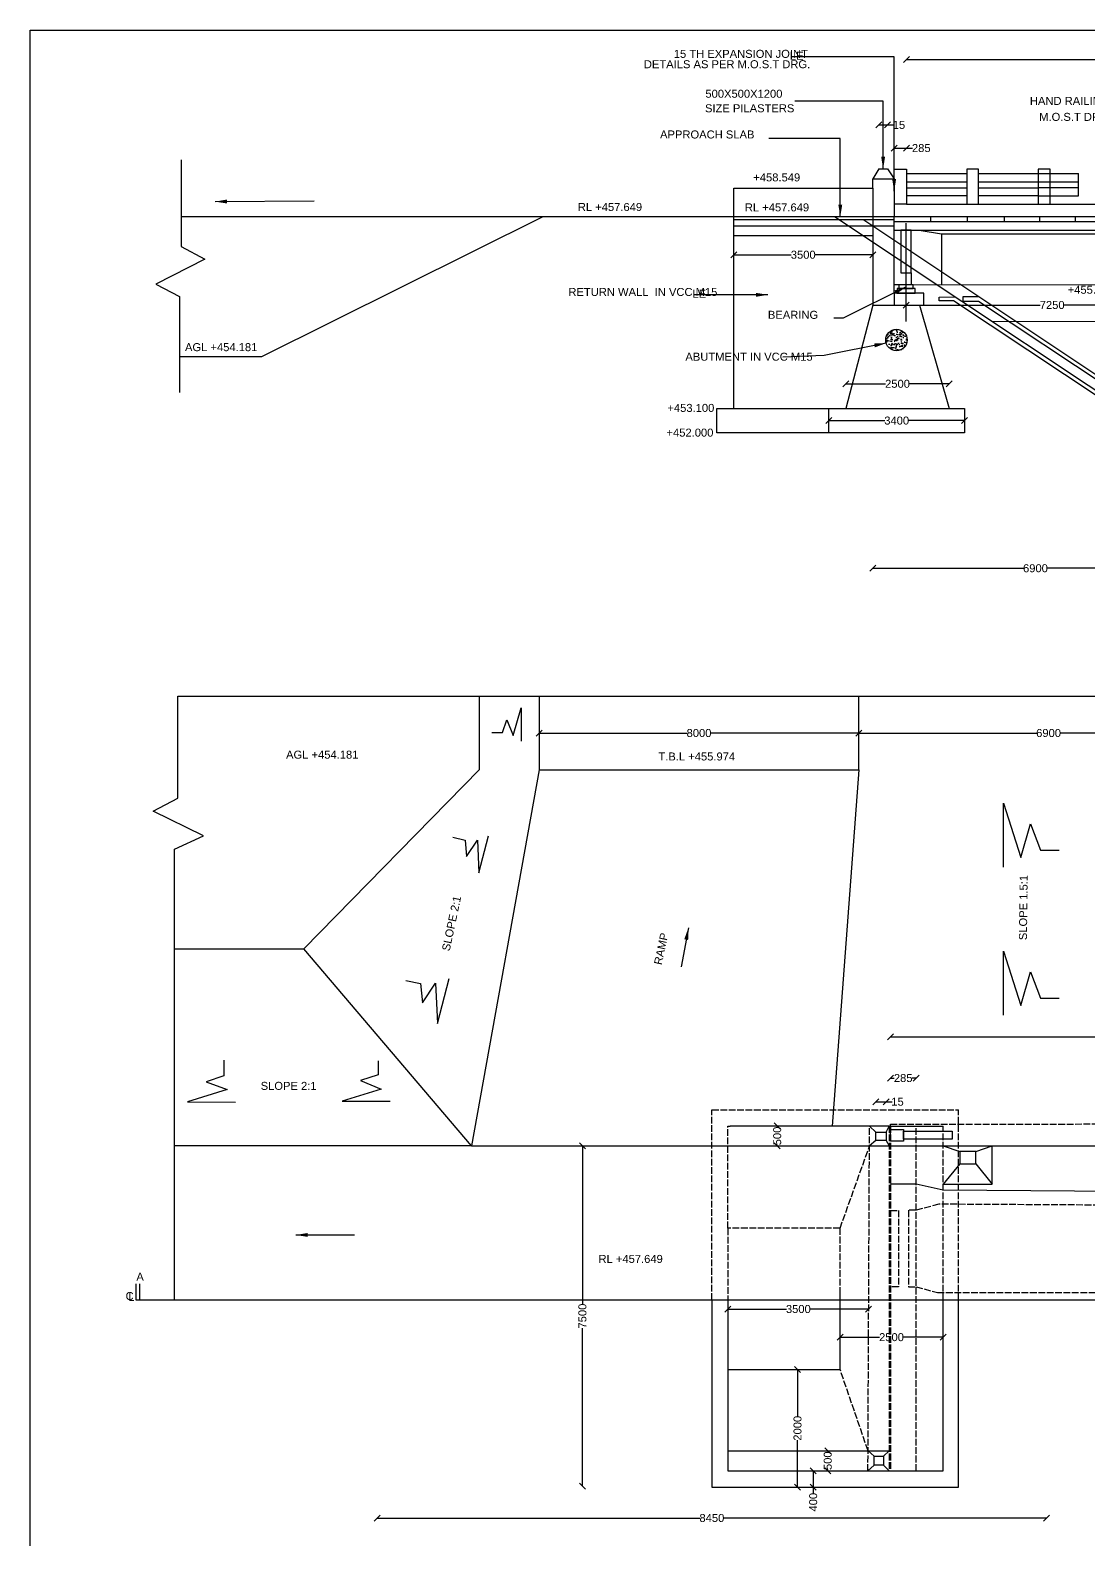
# Model space of a CAD drawing. Header units: millimetres. Extents: x -38937 to 3874, y 32121 to 62298.
# Drawn here: x -38937 to -25700, y 43430 to 62298 of the extents above; entities that cross this region are included whole.
import ezdxf

# ---------------------------------------------------------------- set-up
doc = ezdxf.new("R2010")
doc.units = ezdxf.units.MM
doc.header["$MEASUREMENT"] = 0
doc.linetypes.add('ACAD_ISO02W100', pattern=[15, 12, -3])
doc.layers.add('DRAWING', color=2, linetype='Continuous')
doc.layers.add('TEXT', color=7, linetype='Continuous')
doc.styles.get("Standard").update_dxf_attribs({"font": 'arial.ttf', "height": 100})
doc.dimstyles.new('ISO-25', dxfattribs={"dimtxt": 200, "dimasz": 120, "dimexe": 1.25, "dimexo": 0.625, "dimtad": 1, "dimtih": 1, "dimtoh": 1, "dimdec": 0, "dimtxsty": 'Standard', "dimblk": 'OBLIQUE', "dimcen": 2.5, "dimdle": 1.25, "dimclrd": 6, "dimclrt": 256, "dimadec": 0, "dimazin": 0, "dimtfac": 1, "dimtdec": 0, "dimtmove": 0, "dimatfit": 3, "dimfxl": 1, "dimarcsym": 0})
doc.dimstyles.get("Standard").update_dxf_attribs({"dimtxt": 75, "dimasz": 75, "dimexe": 0.18, "dimexo": 0.0625, "dimgap": 0.09, "dimtad": 0, "dimdec": 0, "dimzin": 0, "dimdsep": 46, "dimtxsty": 'Standard', "dimblk": 'OBLIQUE', "dimcen": 0, "dimse1": 1, "dimse2": 1, "dimadec": 0, "dimazin": 0, "dimtfac": 1, "dimtdec": 0, "dimtofl": 0, "dimtmove": 0, "dimatfit": 3, "dimldrblk": 'OBLIQUE', "dimfxl": 1, "dimtolj": 1, "dimtzin": 0, "dimarcsym": 0})

# ---------------------------------------------------------------- blocks, each defined once
blk = doc.blocks.new('_Oblique')
at = {"color": 0, "linetype": 'ByBlock', "lineweight": -2}
blk.add_line((-0.5, -0.5), (0.5, 0.5), dxfattribs=at)
blk = doc.blocks.new('*D54')
at = {"layer": 'Defpoints', "color": 0, "transparency": 16777216}
for p in [(-20549, 61930), (-27981, 60124), (-20549, 60124)]:
    blk.add_point(p, dxfattribs=at)
at = {"layer": 'TEXT', "color": 0, "lineweight": -2, "transparency": 16777216}
for p, q in [((-27981, 61930), (-24449, 61930)), ((-20549, 61930), (-24082, 61930))]:
    blk.add_line(p, q, dxfattribs=at)
at = {"layer": 'TEXT', "color": 0, "lineweight": -2, "transparency": 16777216, "xscale": 75, "yscale": 75, "zscale": 75, "rotation": 180}
blk.add_blockref('_Oblique', (-27981, 61930), dxfattribs=at)
at = {"layer": 'TEXT', "color": 0, "lineweight": -2, "transparency": 16777216, "xscale": 75, "yscale": 75, "zscale": 75}
blk.add_blockref('_Oblique', (-20549, 61930), dxfattribs=at)
at = {"layer": 'TEXT', "color": 0, "transparency": 16777216, "insert": (-24265, 61930), "char_height": 100, "attachment_point": 5}
blk.add_mtext('\\A1;14500', dxfattribs=at)
blk = doc.blocks.new('*D58')
at = {"layer": 'Defpoints', "color": 0, "transparency": 16777216}
for p in [(-30140, 59486), (-28401, 59491), (-28401, 59486)]:
    blk.add_point(p, dxfattribs=at)
at = {"layer": 'TEXT', "color": 0, "lineweight": -2, "transparency": 16777216}
for p, q in [((-30140, 59491), (-29420, 59491)), ((-28401, 59491), (-29122, 59491))]:
    blk.add_line(p, q, dxfattribs=at)
at = {"layer": 'TEXT', "color": 0, "lineweight": -2, "transparency": 16777216, "xscale": 75, "yscale": 75, "zscale": 75, "rotation": 180}
blk.add_blockref('_Oblique', (-30140, 59491), dxfattribs=at)
at = {"layer": 'TEXT', "color": 0, "lineweight": -2, "transparency": 16777216, "xscale": 75, "yscale": 75, "zscale": 75}
blk.add_blockref('_Oblique', (-28401, 59491), dxfattribs=at)
at = {"layer": 'TEXT', "color": 0, "transparency": 16777216, "insert": (-29271, 59491), "char_height": 100, "attachment_point": 5}
blk.add_mtext('\\A1;3500', dxfattribs=at)
blk = doc.blocks.new('*D59')
at = {"layer": 'Defpoints', "color": 0, "transparency": 16777216}
for p in [(-27983, 58912), (-24333, 59009), (-24333, 58863)]:
    blk.add_point(p, dxfattribs=at)
at = {"layer": 'TEXT', "color": 0, "lineweight": -2, "transparency": 16777216}
for p, q in [((-27983, 58863), (-26307, 58863)), ((-24333, 58863), (-26009, 58863))]:
    blk.add_line(p, q, dxfattribs=at)
at = {"layer": 'TEXT', "color": 0, "lineweight": -2, "transparency": 16777216, "xscale": 75, "yscale": 75, "zscale": 75, "rotation": 180}
blk.add_blockref('_Oblique', (-27983, 58863), dxfattribs=at)
at = {"layer": 'TEXT', "color": 0, "lineweight": -2, "transparency": 16777216, "xscale": 75, "yscale": 75, "zscale": 75}
blk.add_blockref('_Oblique', (-24333, 58863), dxfattribs=at)
at = {"layer": 'TEXT', "color": 0, "transparency": 16777216, "insert": (-26158, 58863), "char_height": 100, "attachment_point": 5}
blk.add_mtext('\\A1;7250', dxfattribs=at)
blk = doc.blocks.new('*D68')
at = {"layer": 'Defpoints', "color": 0, "transparency": 16777216}
for p in [(-28949, 57418), (-27254, 57418), (-27254, 57418)]:
    blk.add_point(p, dxfattribs=at)
at = {"layer": 'TEXT', "color": 0, "lineweight": -2, "transparency": 16777216}
for p, q in [((-28949, 57418), (-28251, 57418)), ((-27254, 57418), (-27952, 57418))]:
    blk.add_line(p, q, dxfattribs=at)
at = {"layer": 'TEXT', "color": 0, "lineweight": -2, "transparency": 16777216, "xscale": 75, "yscale": 75, "zscale": 75, "rotation": 180}
blk.add_blockref('_Oblique', (-28949, 57418), dxfattribs=at)
at = {"layer": 'TEXT', "color": 0, "lineweight": -2, "transparency": 16777216, "xscale": 75, "yscale": 75, "zscale": 75}
blk.add_blockref('_Oblique', (-27254, 57418), dxfattribs=at)
at = {"layer": 'TEXT', "color": 0, "transparency": 16777216, "insert": (-28102, 57418), "char_height": 100, "attachment_point": 5}
blk.add_mtext('\\A1;3400', dxfattribs=at)
blk = doc.blocks.new('*D69')
at = {"layer": 'Defpoints', "color": 0, "transparency": 16777216}
for p in [(-27447, 57878), (-28738, 57570), (-27447, 57570)]:
    blk.add_point(p, dxfattribs=at)
at = {"layer": 'TEXT', "color": 0, "lineweight": -2, "transparency": 16777216}
for p, q in [((-28738, 57878), (-28242, 57878)), ((-27447, 57878), (-27942, 57878))]:
    blk.add_line(p, q, dxfattribs=at)
at = {"layer": 'TEXT', "color": 0, "lineweight": -2, "transparency": 16777216, "xscale": 75, "yscale": 75, "zscale": 75, "rotation": 180}
blk.add_blockref('_Oblique', (-28738, 57878), dxfattribs=at)
at = {"layer": 'TEXT', "color": 0, "lineweight": -2, "transparency": 16777216, "xscale": 75, "yscale": 75, "zscale": 75}
blk.add_blockref('_Oblique', (-27447, 57878), dxfattribs=at)
at = {"layer": 'TEXT', "color": 0, "transparency": 16777216, "insert": (-28092, 57878), "char_height": 100, "attachment_point": 5}
blk.add_mtext('\\A1;2500', dxfattribs=at)
blk = doc.blocks.new('*D70')
at = {"layer": 'Defpoints', "color": 0, "transparency": 16777216}
for p in [(-32573, 53513), (-28576, 53513), (-28576, 53513)]:
    blk.add_point(p, dxfattribs=at)
at = {"layer": 'TEXT', "color": 0, "lineweight": -2, "transparency": 16777216}
for p, q in [((-32573, 53513), (-30724, 53513)), ((-28576, 53513), (-30425, 53513))]:
    blk.add_line(p, q, dxfattribs=at)
at = {"layer": 'TEXT', "color": 0, "lineweight": -2, "transparency": 16777216, "xscale": 75, "yscale": 75, "zscale": 75, "rotation": 180}
blk.add_blockref('_Oblique', (-32573, 53513), dxfattribs=at)
at = {"layer": 'TEXT', "color": 0, "lineweight": -2, "transparency": 16777216, "xscale": 75, "yscale": 75, "zscale": 75}
blk.add_blockref('_Oblique', (-28576, 53513), dxfattribs=at)
at = {"layer": 'TEXT', "color": 0, "transparency": 16777216, "insert": (-30574, 53513), "char_height": 100, "attachment_point": 5}
blk.add_mtext('\\A1;8000', dxfattribs=at)
blk = doc.blocks.new('*D71')
at = {"layer": 'Defpoints', "color": 0, "transparency": 16777216}
for p in [(-28576, 53513), (-23830, 53513), (-23830, 53513)]:
    blk.add_point(p, dxfattribs=at)
at = {"layer": 'TEXT', "color": 0, "lineweight": -2, "transparency": 16777216}
for p, q in [((-28576, 53513), (-26352, 53513)), ((-23830, 53513), (-26053, 53513))]:
    blk.add_line(p, q, dxfattribs=at)
at = {"layer": 'TEXT', "color": 0, "lineweight": -2, "transparency": 16777216, "xscale": 75, "yscale": 75, "zscale": 75, "rotation": 180}
blk.add_blockref('_Oblique', (-28576, 53513), dxfattribs=at)
at = {"layer": 'TEXT', "color": 0, "lineweight": -2, "transparency": 16777216, "xscale": 75, "yscale": 75, "zscale": 75}
blk.add_blockref('_Oblique', (-23830, 53513), dxfattribs=at)
at = {"layer": 'TEXT', "color": 0, "transparency": 16777216, "insert": (-26203, 53513), "char_height": 100, "attachment_point": 5}
blk.add_mtext('\\A1;6900', dxfattribs=at)
blk = doc.blocks.new('*D75')
at = {"layer": 'Defpoints', "color": 0, "transparency": 16777216}
for p in [(-28181, 49716), (-28181, 48783), (-20900, 48783)]:
    blk.add_point(p, dxfattribs=at)
at = {"layer": 'TEXT', "color": 0, "lineweight": -2, "transparency": 16777216}
for p, q in [((-28181, 49716), (-24724, 49716)), ((-20900, 49716), (-24357, 49716))]:
    blk.add_line(p, q, dxfattribs=at)
at = {"layer": 'TEXT', "color": 0, "lineweight": -2, "transparency": 16777216, "xscale": 75, "yscale": 75, "zscale": 75, "rotation": 180}
blk.add_blockref('_Oblique', (-28181, 49716), dxfattribs=at)
at = {"layer": 'TEXT', "color": 0, "lineweight": -2, "transparency": 16777216, "xscale": 75, "yscale": 75, "zscale": 75}
blk.add_blockref('_Oblique', (-20900, 49716), dxfattribs=at)
at = {"layer": 'TEXT', "color": 0, "transparency": 16777216, "insert": (-24540, 49716), "char_height": 100, "attachment_point": 5}
blk.add_mtext('\\A1;14500', dxfattribs=at)
blk = doc.blocks.new('*D80')
at = {"layer": 'Defpoints', "color": 0, "transparency": 16777216}
for p in [(-32032, 48352), (-30412, 48352), (-30412, 44100)]:
    blk.add_point(p, dxfattribs=at)
at = {"layer": 'TEXT', "color": 0, "lineweight": -2, "transparency": 16777216}
for p, q in [((-32032, 48352), (-32032, 46375)), ((-32032, 44100), (-32032, 46077))]:
    blk.add_line(p, q, dxfattribs=at)
at = {"layer": 'TEXT', "color": 0, "lineweight": -2, "transparency": 16777216, "xscale": 75, "yscale": 75, "zscale": 75}
for p, rotation in [((-32032, 48352), 90), ((-32032, 44100), 270)]:
    blk.add_blockref('_Oblique', p, dxfattribs=dict(at, rotation=rotation))
at = {"layer": 'TEXT', "color": 0, "transparency": 16777216, "insert": (-32032, 46226), "char_height": 100, "attachment_point": 5, "rotation": 90}
blk.add_mtext('\\A1;7500', dxfattribs=at)
blk = doc.blocks.new('*D81')
at = {"layer": 'Defpoints', "color": 0, "transparency": 16777216}
for p in [(-29423, 45560), (-29423, 44087), (-29342, 44087)]:
    blk.add_point(p, dxfattribs=at)
at = {"layer": 'TEXT', "color": 0, "lineweight": -2, "transparency": 16777216}
for p, q in [((-29342, 45560), (-29342, 44974)), ((-29342, 44087), (-29342, 44674))]:
    blk.add_line(p, q, dxfattribs=at)
at = {"layer": 'TEXT', "color": 0, "lineweight": -2, "transparency": 16777216, "xscale": 75, "yscale": 75, "zscale": 75}
for p, rotation in [((-29342, 45560), 90), ((-29342, 44087), 270)]:
    blk.add_blockref('_Oblique', p, dxfattribs=dict(at, rotation=rotation))
at = {"layer": 'TEXT', "color": 0, "transparency": 16777216, "insert": (-29342, 44824), "char_height": 100, "attachment_point": 5, "rotation": 90}
blk.add_mtext('\\A1;2000', dxfattribs=at)
blk = doc.blocks.new('*D82')
at = {"layer": 'Defpoints', "color": 0, "transparency": 16777216}
for p in [(-29036, 44543), (-29036, 44292), (-28964, 44292)]:
    blk.add_point(p, dxfattribs=at)
at = {"layer": 'TEXT', "color": 0, "lineweight": -2, "transparency": 16777216}
for p, q in [((-28964, 44543), (-28964, 44528)), ((-28964, 44292), (-28964, 44307))]:
    blk.add_line(p, q, dxfattribs=at)
at = {"layer": 'TEXT', "color": 0, "lineweight": -2, "transparency": 16777216, "xscale": 75, "yscale": 75, "zscale": 75}
for p, rotation in [((-28964, 44543), 90), ((-28964, 44292), 270)]:
    blk.add_blockref('_Oblique', p, dxfattribs=dict(at, rotation=rotation))
at = {"layer": 'TEXT', "color": 0, "transparency": 16777216, "insert": (-28964, 44418), "char_height": 100, "attachment_point": 5, "rotation": 90}
blk.add_mtext('\\A1;500', dxfattribs=at)
blk = doc.blocks.new('*D83')
at = {"layer": 'Defpoints', "color": 0, "transparency": 16777216}
for p in [(-29146, 44292), (-29146, 44087), (-29146, 44087)]:
    blk.add_point(p, dxfattribs=at)
at = {"layer": 'TEXT', "color": 0, "lineweight": -2, "transparency": 16777216}
for p, q in [((-29146, 44292), (-29146, 44087)), ((-29146, 44087), (-29146, 44012))]:
    blk.add_line(p, q, dxfattribs=at)
at = {"layer": 'TEXT', "color": 0, "lineweight": -2, "transparency": 16777216, "xscale": 75, "yscale": 75, "zscale": 75}
for p, rotation in [((-29146, 44292), 90), ((-29146, 44087), 270)]:
    blk.add_blockref('_Oblique', p, dxfattribs=dict(at, rotation=rotation))
at = {"layer": 'TEXT', "color": 0, "transparency": 16777216, "insert": (-29146, 43900), "char_height": 100, "attachment_point": 5, "rotation": 90}
blk.add_mtext('\\A1;400', dxfattribs=at)
blk = doc.blocks.new('*D84')
at = {"layer": 'Defpoints', "color": 0, "transparency": 16777216}
for p in [(-28811, 45985), (-28811, 45962), (-27523, 45985)]:
    blk.add_point(p, dxfattribs=at)
at = {"layer": 'TEXT', "color": 0, "lineweight": -2, "transparency": 16777216}
for p, q in [((-28811, 45962), (-28317, 45962)), ((-27523, 45962), (-28017, 45962))]:
    blk.add_line(p, q, dxfattribs=at)
at = {"layer": 'TEXT', "color": 0, "lineweight": -2, "transparency": 16777216, "xscale": 75, "yscale": 75, "zscale": 75, "rotation": 180}
blk.add_blockref('_Oblique', (-28811, 45962), dxfattribs=at)
at = {"layer": 'TEXT', "color": 0, "lineweight": -2, "transparency": 16777216, "xscale": 75, "yscale": 75, "zscale": 75}
blk.add_blockref('_Oblique', (-27523, 45962), dxfattribs=at)
at = {"layer": 'TEXT', "color": 0, "transparency": 16777216, "insert": (-28167, 45962), "char_height": 100, "attachment_point": 5}
blk.add_mtext('\\A1;2500', dxfattribs=at)
blk = doc.blocks.new('*D85')
at = {"layer": 'Defpoints', "color": 0, "transparency": 16777216}
for p in [(-29596, 48602), (-29596, 48352), (-29596, 48352)]:
    blk.add_point(p, dxfattribs=at)
at = {"layer": 'TEXT', "color": 0, "lineweight": -2, "transparency": 16777216}
for p, q in [((-29596, 48602), (-29596, 48587)), ((-29596, 48352), (-29596, 48367))]:
    blk.add_line(p, q, dxfattribs=at)
at = {"layer": 'TEXT', "color": 0, "lineweight": -2, "transparency": 16777216, "xscale": 75, "yscale": 75, "zscale": 75}
for p, rotation in [((-29596, 48602), 90), ((-29596, 48352), 270)]:
    blk.add_blockref('_Oblique', p, dxfattribs=dict(at, rotation=rotation))
at = {"layer": 'TEXT', "color": 0, "transparency": 16777216, "insert": (-29596, 48477), "char_height": 100, "attachment_point": 5, "rotation": 90}
blk.add_mtext('\\A1;500', dxfattribs=at)
blk = doc.blocks.new('*D86')
at = {"layer": 'Defpoints', "color": 0, "transparency": 16777216}
for p in [(-27860, 49201), (-28181, 48623), (-27860, 48623)]:
    blk.add_point(p, dxfattribs=at)
at = {"layer": 'TEXT', "color": 0, "lineweight": -2, "transparency": 16777216}
for p, q in [((-28181, 49201), (-28133, 49201)), ((-27860, 49201), (-27909, 49201))]:
    blk.add_line(p, q, dxfattribs=at)
at = {"layer": 'TEXT', "color": 0, "lineweight": -2, "transparency": 16777216, "xscale": 75, "yscale": 75, "zscale": 75, "rotation": 180}
blk.add_blockref('_Oblique', (-28181, 49201), dxfattribs=at)
at = {"layer": 'TEXT', "color": 0, "lineweight": -2, "transparency": 16777216, "xscale": 75, "yscale": 75, "zscale": 75}
blk.add_blockref('_Oblique', (-27860, 49201), dxfattribs=at)
at = {"layer": 'TEXT', "color": 0, "transparency": 16777216, "insert": (-28021, 49201), "char_height": 100, "attachment_point": 5}
blk.add_mtext('\\A1;285', dxfattribs=at)
blk = doc.blocks.new('*D87')
at = {"layer": 'Defpoints', "color": 0, "transparency": 16777216}
for p in [(-28234, 48905), (-28362, 48526), (-28234, 48526)]:
    blk.add_point(p, dxfattribs=at)
at = {"layer": 'TEXT', "color": 0, "lineweight": -2, "transparency": 16777216}
for p, q in [((-28362, 48905), (-28234, 48905)), ((-28234, 48905), (-28159, 48905))]:
    blk.add_line(p, q, dxfattribs=at)
at = {"layer": 'TEXT', "color": 0, "lineweight": -2, "transparency": 16777216, "xscale": 75, "yscale": 75, "zscale": 75, "rotation": 180}
blk.add_blockref('_Oblique', (-28362, 48905), dxfattribs=at)
at = {"layer": 'TEXT', "color": 0, "lineweight": -2, "transparency": 16777216, "xscale": 75, "yscale": 75, "zscale": 75}
blk.add_blockref('_Oblique', (-28234, 48905), dxfattribs=at)
at = {"layer": 'TEXT', "color": 0, "transparency": 16777216, "insert": (-28092, 48905), "char_height": 100, "attachment_point": 5}
blk.add_mtext('\\A1;15', dxfattribs=at)
blk = doc.blocks.new('*D100')
at = {"layer": 'Defpoints', "color": 0, "transparency": 16777216}
for p in [(-30212, 46322), (-28453, 46314), (-28453, 46314)]:
    blk.add_point(p, dxfattribs=at)
at = {"layer": 'TEXT', "color": 0, "lineweight": -2, "transparency": 16777216}
for p, q in [((-30212, 46314), (-29482, 46314)), ((-28453, 46314), (-29183, 46314))]:
    blk.add_line(p, q, dxfattribs=at)
at = {"layer": 'TEXT', "color": 0, "lineweight": -2, "transparency": 16777216, "xscale": 75, "yscale": 75, "zscale": 75, "rotation": 180}
blk.add_blockref('_Oblique', (-30212, 46314), dxfattribs=at)
at = {"layer": 'TEXT', "color": 0, "lineweight": -2, "transparency": 16777216, "xscale": 75, "yscale": 75, "zscale": 75}
blk.add_blockref('_Oblique', (-28453, 46314), dxfattribs=at)
at = {"layer": 'TEXT', "color": 0, "transparency": 16777216, "insert": (-29332, 46314), "char_height": 100, "attachment_point": 5}
blk.add_mtext('\\A1;3500', dxfattribs=at)
blk = doc.blocks.new('*D101')
at = {"layer": 'Defpoints', "color": 0, "transparency": 16777216}
for p in [(-26229, 43702), (-34597, 43117), (-26229, 43117)]:
    blk.add_point(p, dxfattribs=at)
at = {"layer": 'TEXT', "color": 0, "lineweight": -2, "transparency": 16777216}
for p, q in [((-34597, 43702), (-30563, 43702)), ((-26229, 43702), (-30264, 43702))]:
    blk.add_line(p, q, dxfattribs=at)
at = {"layer": 'TEXT', "color": 0, "lineweight": -2, "transparency": 16777216, "xscale": 75, "yscale": 75, "zscale": 75, "rotation": 180}
blk.add_blockref('_Oblique', (-34597, 43702), dxfattribs=at)
at = {"layer": 'TEXT', "color": 0, "lineweight": -2, "transparency": 16777216, "xscale": 75, "yscale": 75, "zscale": 75}
blk.add_blockref('_Oblique', (-26229, 43702), dxfattribs=at)
at = {"layer": 'TEXT', "color": 0, "transparency": 16777216, "insert": (-30413, 43702), "char_height": 100, "attachment_point": 5}
blk.add_mtext('\\A1;8450', dxfattribs=at)
blk = doc.blocks.new('*D134')
at = {"layer": 'Defpoints', "color": 0, "transparency": 16777216}
for p in [(-28401, 58859), (-24333, 58859), (-24333, 55572)]:
    blk.add_point(p, dxfattribs=at)
at = {"layer": 'TEXT', "color": 0, "lineweight": -2, "transparency": 16777216}
for p, q in [((-28401, 55572), (-26517, 55572)), ((-24333, 55572), (-26218, 55572))]:
    blk.add_line(p, q, dxfattribs=at)
at = {"layer": 'TEXT', "color": 0, "lineweight": -2, "transparency": 16777216, "xscale": 75, "yscale": 75, "zscale": 75, "rotation": 180}
blk.add_blockref('_Oblique', (-28401, 55572), dxfattribs=at)
at = {"layer": 'TEXT', "color": 0, "lineweight": -2, "transparency": 16777216, "xscale": 75, "yscale": 75, "zscale": 75}
blk.add_blockref('_Oblique', (-24333, 55572), dxfattribs=at)
at = {"layer": 'TEXT', "color": 0, "transparency": 16777216, "insert": (-26367, 55572), "char_height": 100, "attachment_point": 5}
blk.add_mtext('\\A1;6900', dxfattribs=at)
blk = doc.blocks.new('*D142')
at = {"layer": 'Defpoints', "color": 0, "transparency": 16777216}
for p in [(-27981, 60824), (-28134, 60561), (-27981, 60561)]:
    blk.add_point(p, dxfattribs=at)
at = {"layer": 'TEXT', "color": 0, "lineweight": -2, "transparency": 16777216}
for p, q in [((-28134, 60824), (-27981, 60824)), ((-27981, 60824), (-27906, 60824))]:
    blk.add_line(p, q, dxfattribs=at)
at = {"layer": 'TEXT', "color": 0, "lineweight": -2, "transparency": 16777216, "xscale": 75, "yscale": 75, "zscale": 75, "rotation": 180}
blk.add_blockref('_Oblique', (-28134, 60824), dxfattribs=at)
at = {"layer": 'TEXT', "color": 0, "lineweight": -2, "transparency": 16777216, "xscale": 75, "yscale": 75, "zscale": 75}
blk.add_blockref('_Oblique', (-27981, 60824), dxfattribs=at)
at = {"layer": 'TEXT', "color": 0, "transparency": 16777216, "insert": (-27795, 60824), "char_height": 100, "attachment_point": 5}
blk.add_mtext('\\A1;285', dxfattribs=at)
blk = doc.blocks.new('*D143')
at = {"layer": 'Defpoints', "color": 0, "transparency": 16777216}
for p in [(-28216, 61113), (-28327, 60566), (-28216, 60566)]:
    blk.add_point(p, dxfattribs=at)
at = {"layer": 'TEXT', "color": 0, "lineweight": -2, "transparency": 16777216}
for p, q in [((-28327, 61113), (-28216, 61113)), ((-28216, 61113), (-28141, 61113))]:
    blk.add_line(p, q, dxfattribs=at)
at = {"layer": 'TEXT', "color": 0, "lineweight": -2, "transparency": 16777216, "xscale": 75, "yscale": 75, "zscale": 75, "rotation": 180}
blk.add_blockref('_Oblique', (-28327, 61113), dxfattribs=at)
at = {"layer": 'TEXT', "color": 0, "lineweight": -2, "transparency": 16777216, "xscale": 75, "yscale": 75, "zscale": 75}
blk.add_blockref('_Oblique', (-28216, 61113), dxfattribs=at)
at = {"layer": 'TEXT', "color": 0, "transparency": 16777216, "insert": (-28074, 61113), "char_height": 100, "attachment_point": 5}
blk.add_mtext('\\A1;15', dxfattribs=at)

msp = doc.modelspace()

# ---------------------------------------------------------------- hatches: boundary and pattern name
at = {"layer": 'TEXT'}
h = msp.add_hatch(dxfattribs=at)
h.set_pattern_fill('AR-CONC', color=0, scale=12, style=0)
h.set_pattern_definition([(50, (0, 0), (86.07122, -7.53026), [9, -99]), (355, (0, 0), (-16.65016, 90.26306), [7.2, -79.2]), (100.4514, (7.17, -0.63), (69.42113, 82.73275), [7.64882, -84.13705]), (46.1842, (0, 24), (128.06893, -19.86228), [13.5, -148.5]), (96.6356, (10.67, 22.34), (112.15952, 116.89414), [11.47323, -126.20556]), (351.1842, (0, 24), (112.15943, 116.89423), [10.8, -118.8]), (21, (12, 18), (71.62885, -48.31427), [9, -99]), (326, (12, 18), (29.19784, 87.018), [7.2, -79.2]), (71.4514, (17.97, 13.97), (100.82672, 38.70366), [7.64882, -84.13705]), (37.5, (0, 0), (1.459183, 39.947262), [0, -78.24, 0, -80.4, 0, -79.5]), (7.5, (0, 0), (31.568344, 47.329405), [0, -45.84, 0, -76.44, 0, -30.3]), (327.5, (-26.76, 0), (64.058692, -2.706585), [0, -30, 0, -93.6, 0, -124.2]), (317.5, (-38.76, 0), (69.98234, 12.0126), [0, -39, 0, -62.16, 0, -88.2])])
h.paths.add_polyline_path([(-28239.1, 58425.4, 1), (-27970.8, 58425.4, 1)])

# ---------------------------------------------------------------- linework, layer by layer
at = {"layer": 'DRAWING', "color": 0}
for points in [[(-37048.4, 60676.9), (-37048.4, 59594), (-36754.6, 59437.1), (-37366.5, 59125.5), (-37070.6, 58968.6), (-37070.6, 57767.8)], [(-37048.4, 59969.2), (-5732.6, 59969.2), (-5732.6, 60478.4)], [(-28326.9, 60565.6), (-28401.1, 60439.6)], [(-28401.1, 60325), (-28401.1, 60439.6), (-28134.1, 60439.6), (-28134.1, 59969.2)], [(-28326.9, 60565.6), (-28216.5, 60565.6)], [(-28216.5, 60565.6), (-28134.1, 60439.6)], [(-28134.1, 60439.6), (-28134.1, 60560.6), (-27981.3, 60560.6), (-27981.3, 60124.2), (-28134.1, 60124.2)], [(-27981.3, 60124.2), (-12947.5, 60124.2), (-12947.5, 60558.3), (-13096, 60558.3), (-13096, 60124.2)], [(-27981.3, 60506.6), (-27227, 60506.6)], [(-27981.3, 60402.8), (-27227, 60402.8)], [(-27077.7, 60506.6), (-26333.3, 60506.6)], [(-27077.7, 60402.8), (-26333.3, 60402.8)], [(-26333.3, 60506.6), (-25828.5, 60506.6)], [(-26333.3, 60402.6), (-25828.5, 60402.6)], [(-25828.5, 60226.5), (-25828.5, 60506.6)], [(-30140.4, 57569.9), (-30140.4, 60325), (-28401.1, 60325), (-28401.1, 58859), (-28737.6, 57569.9)], [(-27981.3, 60329.4), (-27227, 60329.4)], [(-27981.3, 60230.9), (-27227, 60230.9)], [(-27077.7, 60329.4), (-26333.3, 60329.4)], [(-27077.7, 60230.9), (-26333.3, 60230.9)], [(-26333.3, 60332.3), (-25828.5, 60332.3)], [(-26333.3, 60226.5), (-25828.5, 60226.5)], [(-37070.6, 58218.1), (-36042.6, 58218.1), (-32522.5, 59969.2)], [(-28134.2, 59926), (-30140.4, 59926)], [(-30140.4, 59854.1), (-28134.2, 59852.3)], [(-28880.6, 59969.2), (-24114.7, 56803.7), (-16970.3, 56803.7), (-12202.5, 59969.2)], [(-28514, 59926), (-23823.9, 56803.7)], [(-28135, 59009.3), (-28134.1, 59969.2)], [(-28134.2, 59904.8), (-12946.4, 59906.3)], [(-27982.7, 58656.8), (-27982.7, 59884.4)], [(-27674.1, 59904.9), (-27674.1, 59969.2)], [(-27215.5, 59904.9), (-27215.5, 59969.2)], [(-26755.5, 59904.9), (-26755.5, 59969.2)], [(-26312.2, 59904.9), (-26312.2, 59969.2)], [(-25864.9, 59904.9), (-25864.9, 59969.2)], [(-28401.1, 59727.8), (-30140.4, 59727.8)], [(-28134.3, 59796.6), (-24386.1, 59796.6), (-24386.1, 59279.7), (-24259.5, 59279.7), (-24259.5, 59796.6), (-16816.8, 59796.6), (-16816.8, 59266.1), (-16691.2, 59266.1), (-16691.2, 59796.6), (-12945.9, 59805)], [(-27820.1, 59796.6), (-27541.4, 59750.7), (-24386.1, 59750.7)], [(-27541.4, 59750.7), (-27540.9, 59116.5)], [(-27920.4, 59263.5), (-27920.4, 59116.2)], [(-28077.2, 59116.2), (-28134.9, 59116.2)], [(-27895.6, 59116.2), (-12942.5, 59129)], [(-28401.1, 58859), (-27761.9, 58859), (-27761.9, 59009.3), (-28135, 59009.3), (-28135, 58859)], [(-13702.1, 58973.6), (-13488.1, 58973.6), (-13488.1, 58927.9), (-13684.1, 58927.9), (-16945.3, 56760.7), (-24143.9, 56760.7), (-27393.2, 58916.3), (-27572.5, 58916.3), (-27572.5, 58961.1), (-27367.5, 58964.2)], [(-27070.6, 58965.1), (-27273.7, 58965.1), (-27273.7, 58911.7), (-27080.8, 58911.7), (-23837.8, 56760.7)], [(-27815, 58859), (-27446.7, 57569.9)], [(-26903.8, 58656.2), (-14152.8, 58674.3)], [(-28948.8, 57266.1), (-28948.8, 57569.9)], [(-37131.2, 46425.7), (-37131.2, 52062), (-36771.4, 52227.9), (-37398.7, 52537), (-37092.2, 52700.1), (-37092.2, 53972.2), (-21020.5, 53972.2), (-20720.5, 54139.4), (-20720.5, 53729), (-20427.6, 53918.1), (-11456, 53918.1), (-11156.2, 54110.7), (-11156.2, 53770), (-10835.1, 53936.5), (-5703.5, 53936.5), (-5703.5, 52069.6), (-6018.6, 51921.2), (-5404.4, 51602.4), (-5708, 51446.5), (-5708, 46428.6)], [(-37131.2, 50816.7), (-35516.4, 50816.7), (-33317.8, 53058.1), (-33317.8, 53972.2)], [(-32572.6, 53972.2), (-32572.6, 53054.3), (-33417.1, 48352.4), (-37131.2, 48352.4)], [(-32572.6, 53054.3), (-28576.3, 53054.3), (-28576.3, 53972.2)], [(-28576.3, 53054.3), (-28908.3, 48601.7)], [(-33417.1, 48352.4), (-35516.4, 50816.7)], [(-28197.6, 48601.7), (-30184.2, 48601.7)], [(-28442.1, 48601.7), (-28362.4, 48526)], [(-28234, 48526), (-28197.6, 48601.7)], [(-28197.6, 48601.7), (-27523, 48601.7)], [(-33417.1, 48352.4), (-5708, 48352.4)], [(-28362.4, 48420.8), (-28442.1, 48352.4)], [(-28234, 48420.8), (-28197.6, 48352.4)], [(-27523, 47874.8), (-26907.6, 47874.8), (-26907.6, 48352.4)], [(-27523, 48352.4), (-27314.3, 48282.1)], [(-27112.1, 48282.1), (-26907.6, 48352.4)], [(-27314.3, 48127.9), (-27523, 47874.8)], [(-27112.1, 48127.9), (-26907.6, 47874.8)], [(-28181.2, 47880.8), (-27860.3, 47880.8), (-27523, 47803.7), (-21496.3, 47759.2), (-21192.2, 47831.7), (-20588.8, 47831.7), (-20299.8, 47756.7), (-13670.9, 47805.3), (-13361.1, 47885.8), (-13076, 47885.8)], [(-37616.9, 46628.7), (-37616.9, 46428.6), (-5224, 46428.6), (-5224, 46596.6)], [(-37569.8, 46631.1), (-37569.8, 46437.8)], [(-30412, 46428.6), (-30412, 44087.1), (-27328.7, 44087.1), (-27328.7, 46428.6)], [(-30212.2, 45560.4), (-28810.6, 45560.4), (-28810.6, 46504.6)], [(-30212.2, 46428.6), (-30212.2, 44292.5), (-27523, 44292.5), (-27523, 46428.6)], [(-30212.2, 44543), (-28197.6, 44543)], [(-28382.8, 44476.1), (-28460.6, 44543)], [(-28265.3, 44476.1), (-28197.6, 44543)], [(-28382.8, 44363.9), (-28461.7, 44292.5)], [(-28197.6, 44292.5), (-28265.3, 44363.9)]]:
    msp.add_lwpolyline(points, dxfattribs=at)
for points in [[(-27227, 60124.2), (-27077.7, 60124.2), (-27077.7, 60562.2), (-27227, 60562.2)], [(-26333.3, 60124.2), (-26184, 60124.2), (-26184, 60562.2), (-26333.3, 60562.2)], [(-28049.6, 59263.5), (-27920.4, 59263.5), (-27920.4, 59796.6), (-28049.6, 59796.6)], [(-28098, 59009.3), (-27872.4, 59009.3), (-27872.4, 59069.9), (-28098, 59069.9)], [(-28077.2, 59069.9), (-27895.6, 59069.9), (-27895.6, 59116.2), (-28077.2, 59116.2)], [(-30349.5, 57569.9), (-27254.3, 57569.9), (-27254.3, 57266.1), (-30349.5, 57266.1)], [(-28362.4, 48526), (-28234, 48526), (-28234, 48420.8), (-28362.4, 48420.8)], [(-28181.2, 48559.6), (-28019.1, 48559.6), (-28019.1, 48413), (-28181.2, 48413)], [(-28019.1, 48538.5), (-27409.2, 48538.5), (-27409.2, 48436.5), (-28019.1, 48436.5)], [(-27112.1, 48282.1), (-27314.3, 48282.1), (-27314.3, 48127.9), (-27112.1, 48127.9)], [(-28382.8, 44476.1), (-28265.3, 44476.1), (-28265.3, 44363.9), (-28382.8, 44363.9)]]:
    msp.add_lwpolyline(points, close=True, dxfattribs=at)
at = {"layer": 'DRAWING', "color": 0, "linetype": 'ACAD_ISO02W100', "ltscale": 7}
for points in [[(-30412, 46428.6), (-30412, 48802), (-27328.7, 48802)], [(-27328.7, 46428.6), (-27328.7, 48802)], [(-30212.2, 47322.8), (-30212.2, 48601.7), (-30184.2, 48601.7)], [(-28461.7, 44292.5), (-28442.1, 48601.7)], [(-28197.6, 48601.7), (-28197.6, 44292.5)], [(-28181.2, 48601.7), (-28181.2, 48623.1), (-13084, 48646.2), (-13084, 44220.2)], [(-28181.2, 48601.7), (-28181.2, 44292.5)], [(-27860.3, 44292.5), (-27860.3, 48601.7)], [(-27523, 46428.6), (-27523, 48601.7)], [(-28810.6, 47322.8), (-28442.1, 48352.4)], [(-27953.7, 47546), (-27953.7, 46592.2), (-27860.3, 46592.2), (-27590.8, 46519.1), (-24414.3, 46519.1), (-24407.8, 47606.3), (-27575.2, 47624.2), (-27860.3, 47548.4), (-27953.7, 47548.4), (-27953.7, 47546)], [(-28181.2, 47546), (-28080.2, 47546), (-28080.2, 46592.2), (-28181.2, 46592.2)], [(-28810.6, 46504.6), (-28810.6, 47322.8), (-30212.2, 47322.8), (-30212.2, 46428.6)], [(-28460.6, 44543), (-28810.6, 45560.4)]]:
    msp.add_lwpolyline(points, dxfattribs=at)
at = {"layer": 'DRAWING', "color": 0}
msp.add_circle((-28105, 58425.4), 134.2, dxfattribs=at)
at = {"layer": 'TEXT', "color": 0}
msp.add_lwpolyline([(-38937.3, 62297.8), (3660.2, 62297.8), (3660.2, 32130), (-38937.3, 32130)], close=True, dxfattribs=at)
for points in [[(-33164.3, 53519.9), (-33031.9, 53519.9), (-32976.7, 53677.8), (-32897.5, 53481.6), (-32797.4, 53826.2), (-32797.4, 53410.3)], [(-26765, 51837.3), (-26765, 52636.2), (-26551.6, 51959.2), (-26427.4, 52378.5), (-26303.1, 52050.5), (-26068.7, 52050.5)], [(-33652, 52212.7), (-33496.5, 52173.4), (-33482, 51968.6), (-33343.6, 52173.4), (-33325.6, 51765.1), (-33208.3, 52226.6)], [(-26765, 49986.9), (-26765, 50785.8), (-26551.6, 50108.8), (-26427.4, 50528.1), (-26303.1, 50200.1), (-26068.7, 50200.1)], [(-34241, 50421.8), (-34058.6, 50384), (-34032.6, 50139.9), (-33868.1, 50385.3), (-33844, 49881.1), (-33700.2, 50446.2)], [(-36517, 49423.6), (-36517, 49229.8), (-36734.8, 49152), (-36474.1, 49058.3), (-36972, 48902), (-36367.9, 48898.8)], [(-34585.6, 49417.4), (-34585.6, 49242.1), (-34807.1, 49171.3), (-34547.3, 49061.6), (-35035.7, 48911.8), (-34435.8, 48911.8)]]:
    msp.add_lwpolyline(points, dxfattribs=at)

# ---------------------------------------------------------------- texts
for s, p in [('DETAILS AS PER M.O.S.T DRG. ', (-31263.9, 61822.4)), ('15 TH EXPANSION JOINT ', (-30889.4, 61952.3)), ('500X500X1200', (-30494.2, 61453.6)), ('SIZE PILASTERS', (-30499.4, 61271.8)), ('HAND RAILING AS PER ', (-26436.4, 61363.9)), ('M.O.S.T DRG .SD/201', (-26320.5, 61164.5)), ('APPROACH SLAB', (-31061, 60944.5)), ('+458.549', (-29895.4, 60407.9)), ('RL +457.649', (-32089.4, 60038.2)), ('RL +457.649', (-30001, 60033.1)), ('RETURN WALL  IN VCC M15', (-32207.3, 58976.1)), ('+455.974', (-25964.1, 59003.9)), ('BEARING ', (-29712.5, 58690.3)), ('AGL +454.181', (-37001.5, 58286.1)), ('ABUTMENT IN VCC M15 ', (-30744.4, 58166.9)), ('+453.100', (-30969.3, 57527)), ('+452.000', (-30980.6, 57218.1)), ('AGL +454.181', (-35737.7, 53192.9)), ('T.B.L +455.974', (-31081.5, 53170.4)), ('SLOPE 2:1', (-36055.2, 49053.4)), ('RL +457.649', (-31830.7, 46890.4)), ('A', (-37609.7, 46667.8)), ('C', (-37744.2, 46426.5)), ('L', (-37710.6, 46413.9))]:
    msp.add_text(s, height=100, dxfattribs=at).set_placement(p)
for s, rotation, p in [('SLOPE 1.5:1', 89.26352, (-26474.2, 50923.9)), ('SLOPE 2:1', 77.96594, (-33692.8, 50782.2)), ('RAMP', 77.96594, (-31041.1, 50608.9))]:
    msp.add_text(s, height=100, rotation=rotation, dxfattribs=at).set_placement(p)
at = {"layer": 'TEXT', "color": 0, "char_height": 100, "attachment_point": 9}
for insert in [(-29267, 61927.8), (-30486.1, 58952.9)]:
    msp.add_mtext('\\A1;LE ', dxfattribs=dict(at, insert=insert))
at = {"layer": 'TEXT', "char_height": 75, "attachment_point": 9}
for insert in [(-29375.2, 61374.5), (-29701.8, 60904.7)]:
    msp.add_mtext('\\A1;', dxfattribs=dict(at, insert=insert))

# ---------------------------------------------------------------- dimensions: what is measured, and where the dimension line sits
at = {"layer": 'TEXT', "color": 0}
for base, p1, p2, text, picture, middle in [((-20549, 61930.4), (-27981.3, 60124.2), (-20549, 60124.2), '14500', '*D54', (-24265.2, 61930.4)), ((-28216.5, 61112.5), (-28326.9, 60565.6), (-28216.5, 60565.6), '15', '*D143', (-28074.1, 61112.5)), ((-27981.3, 60824), (-28134.1, 60560.6), (-27981.3, 60560.6), '285', '*D142', (-27794.5, 60824)), ((-28401.1, 59490.9), (-30140.4, 59486.1), (-28401.1, 59486.1), '3500', '*D58', (-29270.8, 59490.9)), ((-24333.4, 58863.1), (-27982.7, 58912.3), (-24333.4, 59009.3), '7250', '*D59', (-26158.1, 58863.1)), ((-24333.4, 55571.5), (-28401.1, 58859), (-24333.4, 58859.4), '6900', '*D134', (-26367.3, 55571.5)), ((-27446.7, 57877.5), (-28737.6, 57569.9), (-27446.7, 57569.9), '2500', '*D69', (-28092.2, 57877.5)), ((-27254.3, 57418), (-28948.8, 57418), (-27254.3, 57418), '3400', '*D68', (-28101.6, 57418)), ((-28576.3, 53513.3), (-32572.6, 53513.3), (-28576.3, 53513.3), '8000', '*D70', (-30574.4, 53513.3)), ((-23829.5, 53513.3), (-28576.3, 53513.3), (-23829.5, 53513.3), '6900', '*D71', (-26202.9, 53513.3)), ((-28181.2, 49716.4), (-20899.5, 48783.2), (-28181.2, 48783.2), '14500', '*D75', (-24540.4, 49716.4)), ((-27860.3, 49200.9), (-28181.2, 48623.1), (-27860.3, 48623.1), '285', '*D86', (-28020.7, 49200.9)), ((-28234, 48904.5), (-28362.4, 48526), (-28234, 48526), '15', '*D87', (-28091.6, 48904.5)), ((-28452.5, 46313.5), (-30212.2, 46321.5), (-28452.5, 46313.5), '3500', '*D100', (-29332.4, 46313.5)), ((-28810.6, 45961.6), (-27523, 45985.2), (-28810.6, 45985.2), '2500', '*D84', (-28166.8, 45961.6)), ((-26229.3, 43702.5), (-34597.5, 43116.9), (-26229.3, 43116.9), '8450', '*D101', (-30413.4, 43702.5))]:
    dim = msp.add_linear_dim(base=base, p1=p1, p2=p2, text=text, dimstyle='Standard', dxfattribs=at)
    dim.commit()
    dim.dimension.update_dxf_attribs({"geometry": picture, "text_midpoint": middle})
for base, p1, p2, text, picture, middle in [((-29595.7, 48352.4), (-29595.7, 48601.7), (-29595.7, 48352.4), '500', '*D85', (-29595.7, 48477)), ((-32031.6, 48352.4), (-30412, 44099.9), (-30412, 48352.4), '7500', '*D80', (-32031.6, 46226.2)), ((-29342.2, 44087.1), (-29423.5, 45560.4), (-29423.5, 44087.1), '2000', '*D81', (-29342.2, 44823.8)), ((-28964.4, 44292.5), (-29036.1, 44543), (-29036.1, 44292.5), '500', '*D82', (-28964.4, 44417.8)), ((-29146.1, 44087.1), (-29146.1, 44292.5), (-29146.1, 44087.1), '400', '*D83', (-29146.1, 43899.7))]:
    dim = msp.add_linear_dim(base=base, p1=p1, p2=p2, angle=90, text=text, dimstyle='Standard', dxfattribs=at)
    dim.commit()
    dim.dimension.update_dxf_attribs({"geometry": picture, "text_midpoint": middle})

# ---------------------------------------------------------------- leaders
at = {"layer": 'TEXT', "color": 0, "annotation_type": 0, "has_hookline": 1, "hookline_direction": 1, "text_width": 153.1}
for points in [[(-28134.1, 60286.5), (-28134.1, 61965.3), (-29266.4, 61964.6)], [(-29712.5, 58990.4), (-30485.4, 58989.7)]]:
    msp.add_leader(points, dimstyle='ISO-25', override={"dimasz": 150, "dimclrd": 0}, dxfattribs=at)
at = {"layer": 'TEXT', "color": 0}
for points in [[(-28271.7, 60565.6), (-28271.7, 61412), (-29375.2, 61412)], [(-28807.3, 59969.2), (-28807.3, 60942.2), (-29701.7, 60942.2)], [(-36625.6, 60155.5), (-35387.4, 60163.6)], [(-27982.7, 59089.7), (-28772.8, 58699.2), (-28889.1, 58699.2)], [(-28233.3, 58386.4), (-29008.5, 58233.6), (-29526.9, 58209.6)], [(-30707.1, 51078.8), (-30796.5, 50590)], [(-35616, 47239.8), (-34882.3, 47241.4)]]:
    msp.add_leader(points, dimstyle='ISO-25', override={"dimasz": 150, "dimclrd": 0}, dxfattribs=at)

doc.saveas('drawing.dxf')
